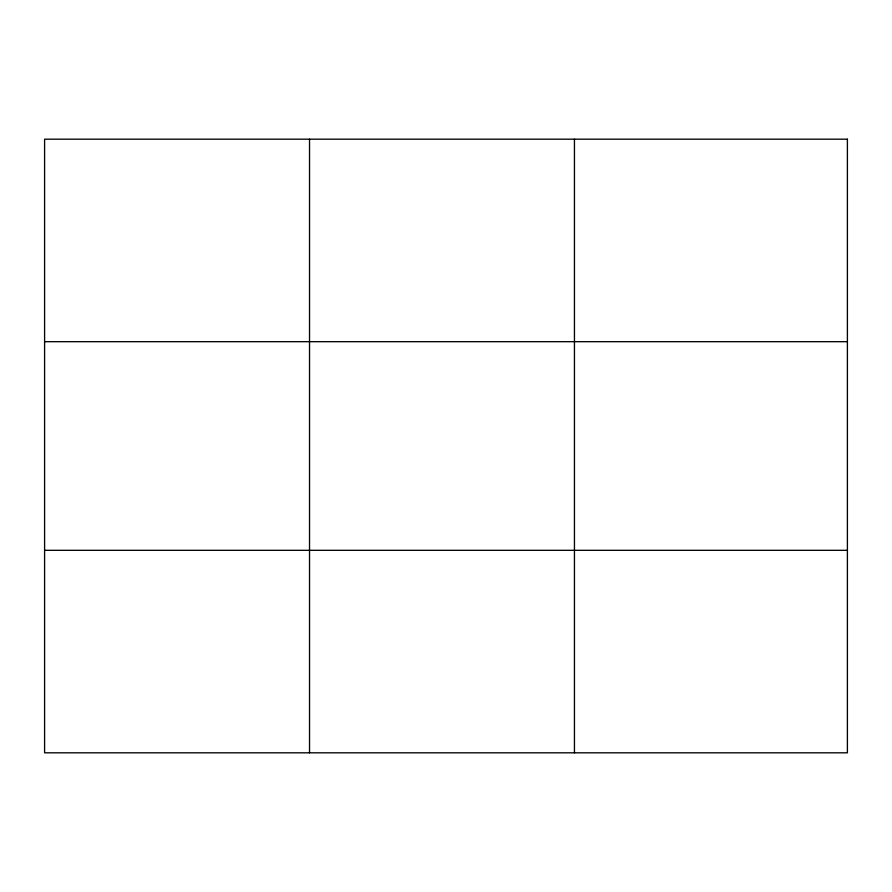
<?xml version="1.0" encoding="UTF-8"?>
<svg xmlns="http://www.w3.org/2000/svg" width="892" height="892" viewBox="0 0 892 892"><rect width="100%" height="100%" fill="white"/><g stroke="black" fill="none" stroke-linecap="round" stroke-linejoin="round"><path stroke-width="1.34" d="M309.524 139.185L309.524 752.815M574.448 139.185L574.448 752.815M44.6 341.681L847.4 341.681M44.6 550.319L847.4 550.319M847.4 139.185L44.6 139.185L44.6 752.815L847.4 752.815L847.4 139.185"/></g></svg>
